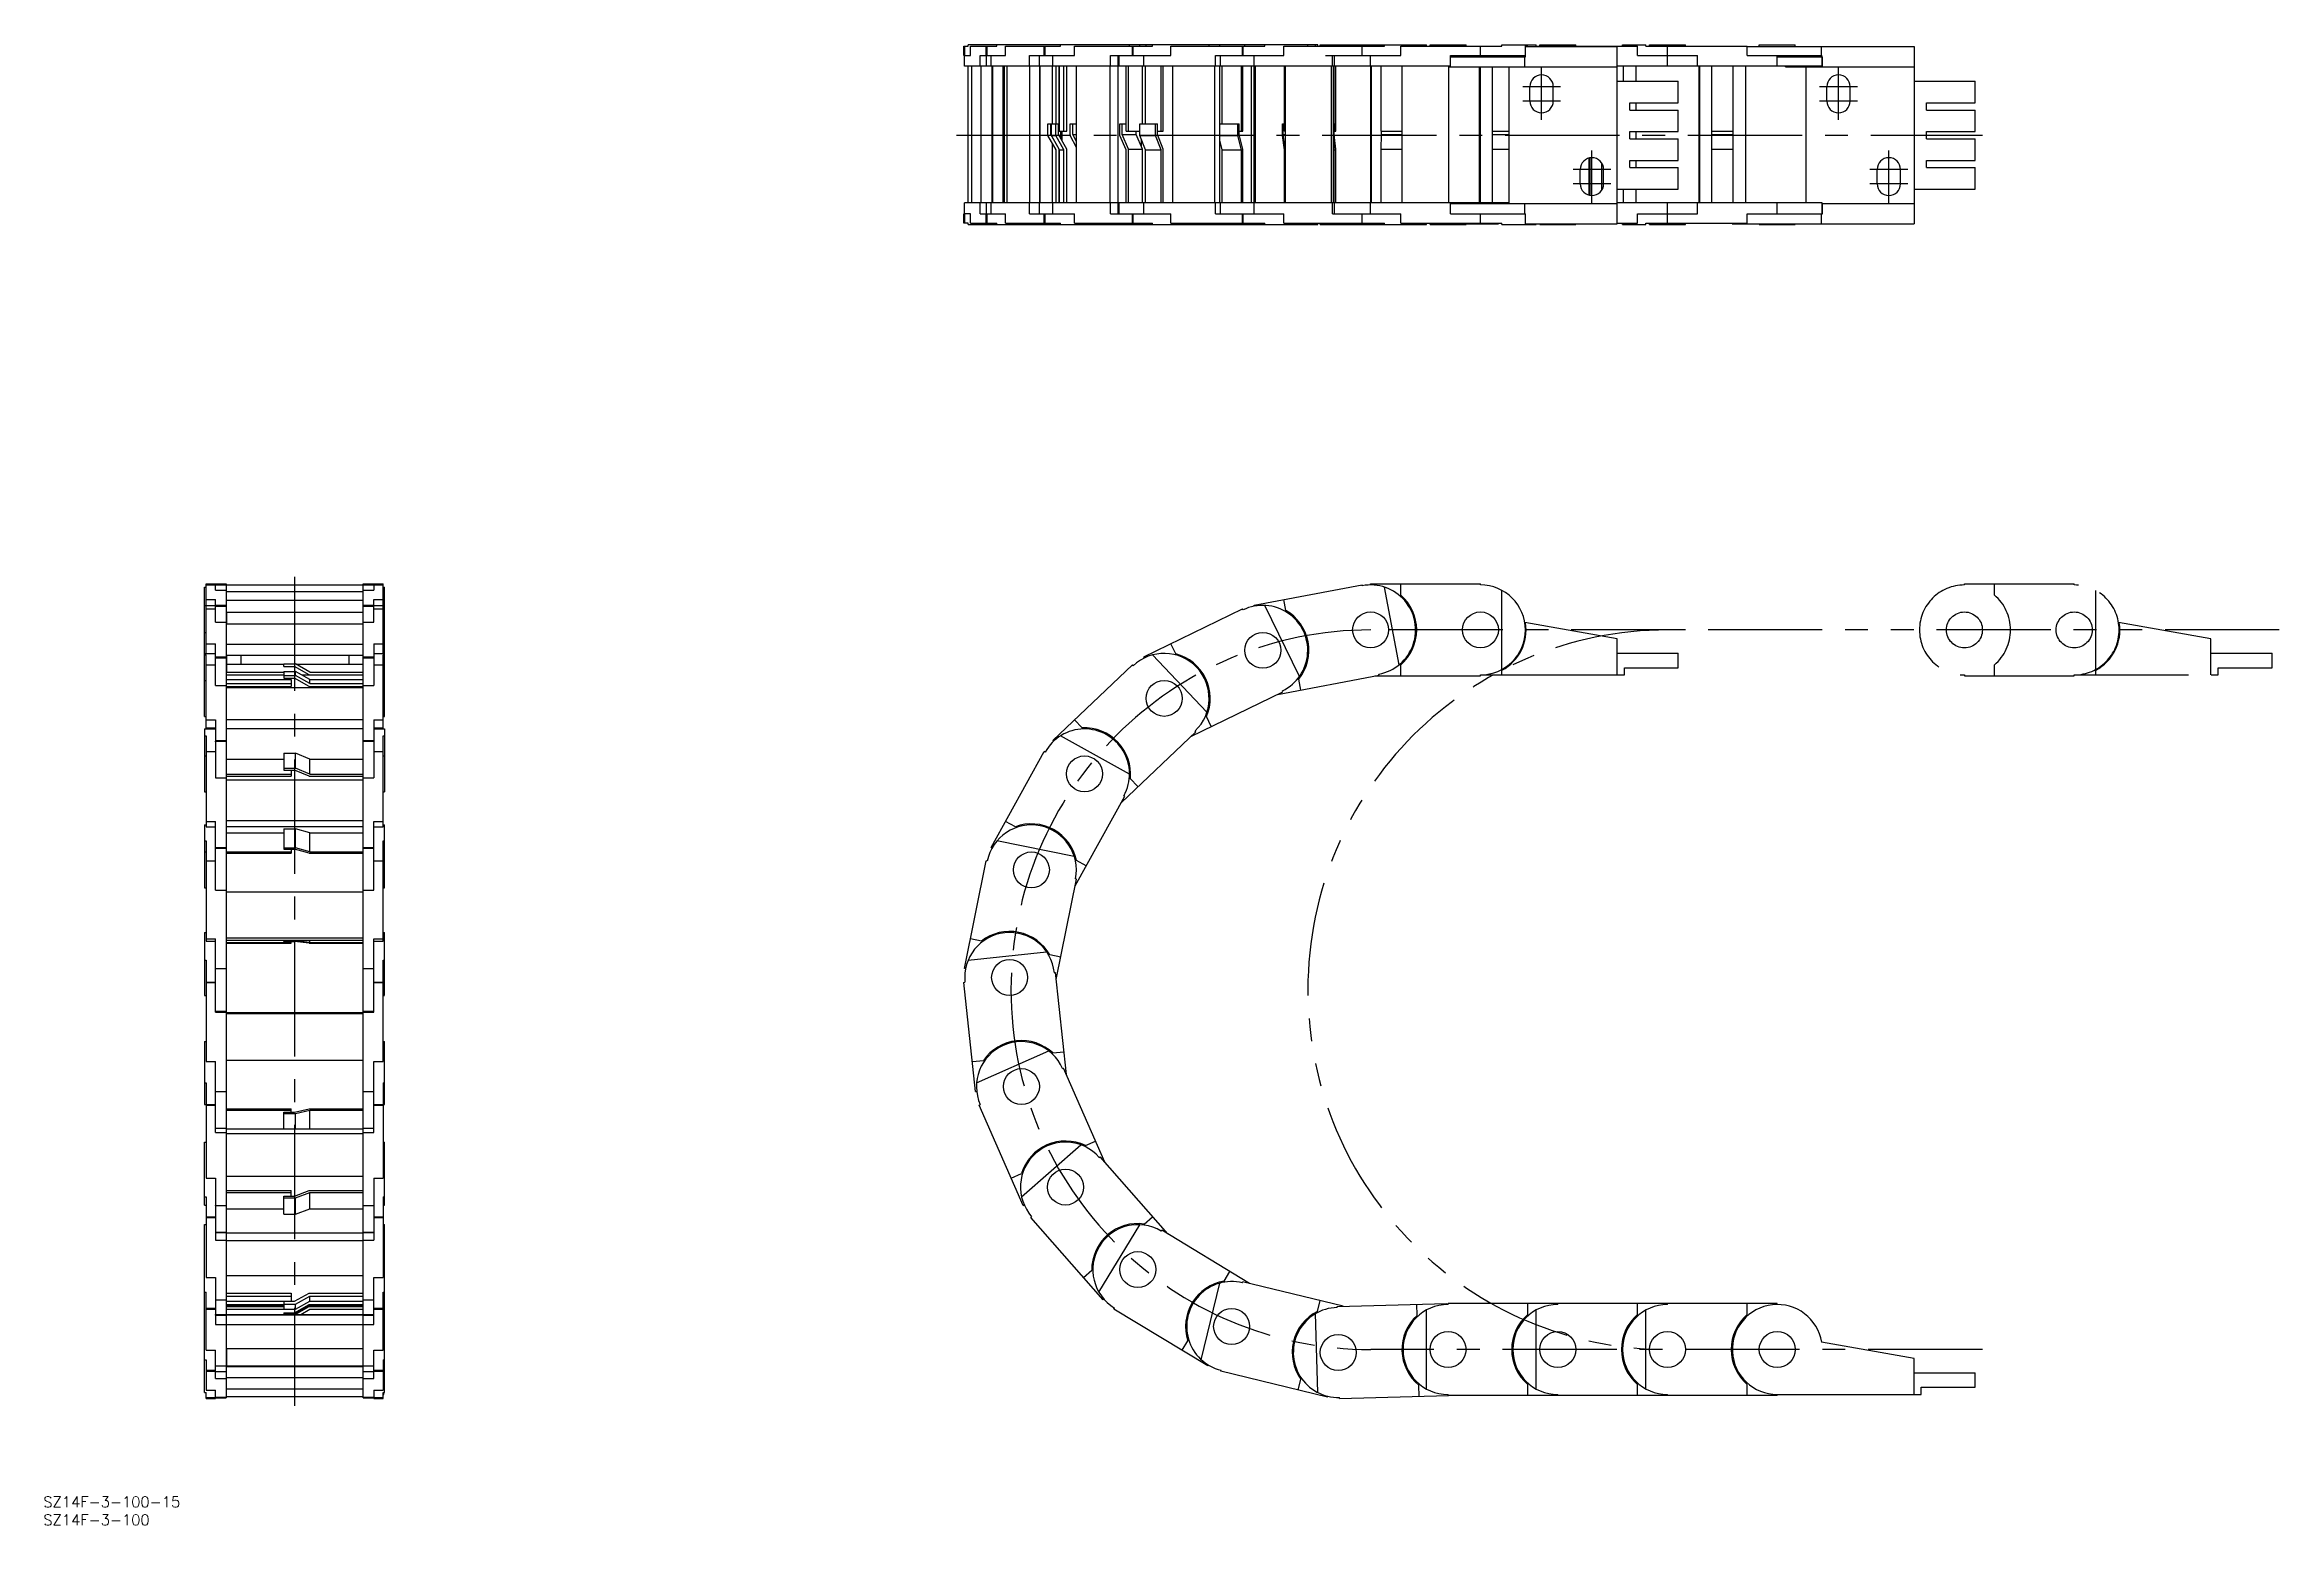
# Model space of a CAD drawing. Extents: x -69 to 551, y -35 to 376.
import ezdxf

# ---------------------------------------------------------------- set-up
doc = ezdxf.new("R2010")
doc.units = 0
doc.linetypes.add('CENTER', pattern=[50.8, 31.75, -6.35, 6.35, -6.35])
doc.linetypes.add('PHANTOM', pattern=[63.5, 31.75, -6.35, 6.35, -6.35, 6.35, -6.35])
doc.layers.get('0').update_dxf_attribs({"linetype": 'CONTINUOUS'})
doc.layers.add('CENTER', color=1, linetype='CENTER')
doc.styles.get("Standard").update_dxf_attribs({"font": 'txt.shx', "height": 3, "bigfont": 'bigfont.shx'})

msp = doc.modelspace()

# ---------------------------------------------------------------- linework, layer by layer
at = {"color": 7, "linetype": 'CONTINUOUS'}
for p, q in [((185.96, 375.9), (187.15, 375.9)), ((185.96, 373.3), (185.96, 375.9)), ((185.96, 373.3), (187.79, 373.3)), ((186.14, 370.3), (186.14, 373.3)), ((186.19, 373.3), (186.19, 375.9)), ((284.31, 376.3), (187.15, 376.3)), ((187.15, 375.9), (187.15, 376.3)), ((187.79, 375.9), (195.16, 375.9)), ((187.79, 373.3), (187.79, 375.9)), ((190.52, 370.3), (190.52, 373.3)), ((190.52, 373.3), (197.56, 373.3)), ((192.18, 373.3), (192.18, 375.9)), ((192.22, 370.3), (192.22, 373.3)), ((192.47, 373.3), (192.47, 375.9)), ((193.52, 370.3), (193.52, 373.3)), ((195.16, 375.9), (195.16, 376.3)), ((197.56, 375.9), (212.8, 375.9)), ((197.56, 373.3), (197.56, 375.9)), ((204.24, 373.3), (216.73, 373.3)), ((204.24, 370.3), (204.24, 373.3)), ((206.96, 370.3), (206.96, 373.3)), ((206.96, 373.3), (206.99, 373.3)), ((206.99, 370.3), (206.99, 373.3)), ((208.29, 373.3), (208.29, 375.9)), ((208.55, 373.3), (208.55, 375.9)), ((210.67, 370.3), (210.67, 373.3)), ((212.8, 375.9), (212.8, 376.3)), ((216.73, 375.9), (238.41, 375.9)), ((216.73, 373.3), (216.73, 375.9)), ((226.74, 373.3), (243.51, 373.3)), ((226.74, 370.3), (226.74, 373.3)), ((228.87, 370.3), (228.87, 373.3)), ((229.11, 370.3), (229.11, 373.3)), ((231.99, 375.9), (231.99, 376.3)), ((232.8, 373.3), (232.8, 375.9)), ((233, 373.3), (233, 375.9)), ((234.85, 375.9), (234.85, 376.3)), ((235.93, 373.3), (236.01, 373.3)), ((235.93, 373.3), (235.93, 373.3)), ((236.01, 370.3), (236.01, 373.3)), ((236.61, 375.9), (236.61, 376.3)), ((238.41, 375.9), (238.41, 376.3)), ((243.51, 375.9), (269.63, 375.9)), ((243.51, 373.3), (243.51, 375.9)), ((254.11, 375.9), (254.11, 376.3)), ((255.92, 373.3), (274.86, 373.3)), ((255.92, 370.3), (255.92, 373.3)), ((257.14, 375.9), (257.14, 376.3)), ((257.28, 370.3), (257.28, 373.3)), ((263.43, 373.3), (263.43, 375.9)), ((263.56, 373.3), (263.56, 375.9)), ((264.03, 375.9), (264.03, 376.3)), ((266.65, 370.3), (266.65, 373.3)), ((269.63, 375.9), (269.63, 376.3)), ((274.86, 375.9), (302.86, 375.9)), ((274.86, 373.3), (274.86, 375.9)), ((281.53, 375.9), (281.53, 376.3)), ((283.71, 375.9), (283.71, 376.3)), ((284.31, 375.9), (284.31, 376.3)), ((285.01, 376.3), (314.5, 376.3)), ((285.01, 375.9), (285.01, 376.3)), ((286.5, 373.3), (307.35, 373.3)), ((288.42, 370.3), (288.42, 373.3)), ((288.99, 370.3), (288.99, 373.3)), ((294, 375.9), (294, 376.3)), ((296.62, 373.3), (296.62, 375.9)), ((296.68, 373.3), (296.68, 375.9)), ((299, 370.3), (299, 373.3)), ((302.86, 375.9), (302.86, 376.3)), ((307.35, 375.9), (335.5, 375.9)), ((307.35, 373.3), (307.35, 375.9)), ((311.5, 375.9), (311.5, 376.3)), ((314.5, 375.9), (314.5, 376.3)), ((315.5, 376.3), (325.5, 376.3)), ((315.5, 375.9), (315.5, 376.3)), ((321.15, 373.3), (333.05, 373.3)), ((321.15, 370.3), (321.15, 373.3)), ((321.15, 372.95), (342.04, 372.95)), ((324.5, 372.95), (324.5, 373.3)), ((325.5, 375.9), (325.5, 376.3)), ((329.5, 373.3), (329.5, 375.9)), ((333.05, 373.3), (342, 373.3)), ((333.05, 373.3), (333.05, 373.3)), ((334.5, 372.95), (334.5, 373.3)), ((335.5, 376.3), (345, 376.3)), ((335.5, 375.9), (335.5, 376.3)), ((335.5, 372.95), (335.5, 373.3)), ((341.83, 370.13), (341.83, 372.95)), ((342, 373.3), (342, 376.3)), ((342, 375.9), (342.65, 375.9)), ((342, 375.78), (367.5, 375.78)), ((342.04, 372.95), (342.04, 375.78)), ((342.65, 375.78), (342.65, 375.9)), ((345, 375.9), (345, 376.3)), ((345, 375.9), (373.15, 375.9)), ((346, 376.3), (356, 376.3)), ((346, 375.9), (346, 376.3)), ((351, 375.78), (351, 375.9)), ((356, 375.9), (356, 376.3)), ((367.5, 326.48), (367.5, 375.78)), ((369, 376.3), (375.5, 376.3)), ((369, 375.9), (369, 376.3)), ((373.15, 373.3), (373.15, 375.9)), ((373.15, 373.3), (389.85, 373.3)), ((375.5, 375.9), (375.5, 376.3)), ((375.5, 375.9), (403.65, 375.9)), ((376.5, 376.3), (386.5, 376.3)), ((376.5, 375.9), (376.5, 376.3)), ((381.5, 370.3), (381.5, 375.9)), ((386.5, 375.9), (386.5, 376.3)), ((389.85, 370.3), (389.85, 373.3)), ((403.65, 373.3), (403.65, 375.9)), ((403.65, 375.78), (450, 375.78)), ((403.65, 373.3), (424.5, 373.3)), ((407, 376.3), (417, 376.3)), ((407, 375.78), (407, 376.3)), ((412, 370.3), (412, 373.3)), ((412, 372.95), (424.54, 372.95)), ((417, 375.78), (417, 376.3)), ((424.33, 372.95), (424.33, 375.78)), ((424.5, 370.3), (424.5, 372.95)), ((424.54, 370.13), (424.54, 372.95)), ((450, 375.78), (450, 326.48)), ((321.15, 370.3), (186.14, 370.3)), ((187.2, 332.3), (187.2, 370.3)), ((188.17, 332.3), (188.17, 370.3)), ((190.74, 332.3), (190.74, 370.3)), ((193.83, 332.3), (193.83, 370.3)), ((194.02, 332.3), (194.02, 370.3)), ((196.91, 332.3), (196.91, 370.3)), ((197.23, 332.3), (197.23, 370.3)), ((198.02, 332.3), (198.02, 370.3)), ((204.31, 332.3), (204.31, 370.3)), ((207.08, 332.3), (207.08, 370.3)), ((207.17, 332.3), (207.17, 370.3)), ((210.56, 354.3), (210.56, 370.3)), ((211.63, 354.3), (211.63, 370.3)), ((212.43, 352.3), (212.43, 370.3)), ((212.58, 352.3), (212.58, 370.3)), ((213.77, 352.3), (213.77, 370.3)), ((214.55, 352.3), (214.55, 370.3)), ((217.23, 332.3), (217.23, 370.3)), ((226.66, 332.3), (226.66, 370.3)), ((228.83, 332.3), (228.83, 370.3)), ((231.07, 352.3), (231.07, 370.3)), ((231.67, 352.3), (231.67, 370.3)), ((235.63, 354.3), (235.63, 370.3)), ((236.43, 354.3), (236.43, 370.3)), ((240.78, 352.3), (240.78, 370.3)), ((241.33, 352.3), (241.33, 370.3)), ((244, 332.3), (244, 370.3)), ((255.69, 332.3), (255.69, 370.3)), ((257.07, 332.3), (257.07, 370.3)), ((257.74, 354.3), (257.74, 370.3)), ((263.14, 352.3), (263.14, 370.3)), ((263.49, 352.3), (263.49, 370.3)), ((265.92, 332.3), (265.92, 370.3)), ((266.67, 332.3), (266.67, 370.3)), ((266.97, 332.3), (266.97, 370.3)), ((275.05, 352.3), (275.05, 370.3)), ((275.24, 352.3), (275.24, 370.3)), ((275.31, 332.3), (275.31, 370.3)), ((288.08, 332.3), (288.08, 370.3)), ((288.67, 332.3), (288.67, 370.3)), ((289.14, 352.3), (289.14, 370.3)), ((289.29, 352.3), (289.29, 370.3)), ((299.01, 332.3), (299.01, 370.3)), ((299.26, 332.3), (299.26, 370.3)), ((301.92, 352.3), (301.92, 370.3)), ((307.75, 332.3), (307.75, 370.3)), ((320.75, 332.3), (320.75, 370.3)), ((320.75, 370.13), (367.5, 370.13)), ((329.25, 332.3), (329.25, 370.13)), ((329.5, 332.3), (329.5, 370.13)), ((332.75, 370.13), (332.75, 332.3)), ((337.5, 332.13), (337.5, 370.13)), ((424.5, 370.3), (367.5, 370.3)), ((369.25, 366.13), (369.25, 370.3)), ((372.75, 366.13), (372.75, 370.3)), ((390.25, 332.3), (390.25, 370.3)), ((390.5, 332.3), (390.5, 370.3)), ((393.75, 370.3), (393.75, 332.3)), ((399.75, 332.3), (399.75, 370.3)), ((403.25, 332.3), (403.25, 370.3)), ((414.24, 370.13), (414.24, 370.3)), ((414.24, 370.13), (450, 370.13)), ((420, 332.3), (420, 370.13)), ((343.25, 360.63), (343.25, 364.63)), ((349.75, 360.63), (349.75, 364.63)), ((367.5, 366.13), (384.5, 366.13)), ((384.5, 360.13), (384.5, 366.13)), ((425.75, 360.63), (425.75, 364.63)), ((432.25, 360.63), (432.25, 364.63)), ((450, 366.13), (467, 366.13)), ((467, 360.13), (467, 366.13)), ((209.34, 351.09), (209.34, 354.3)), ((209.34, 354.3), (212.29, 354.3)), ((210.13, 351.3), (210.13, 354.3)), ((210.32, 351.09), (210.32, 354.3)), ((211.5, 351.09), (211.5, 354.3)), ((212.29, 351.3), (212.29, 354.3)), ((215.47, 351.09), (215.47, 354.3)), ((215.47, 354.3), (217.23, 354.3)), ((216.2, 351.3), (216.2, 354.3)), ((229.33, 351.09), (229.33, 354.3)), ((229.33, 354.3), (231.07, 354.3)), ((229.94, 351.3), (229.94, 354.3)), ((234.84, 351.09), (234.84, 354.3)), ((234.84, 354.3), (239.74, 354.3)), ((239.19, 351.09), (239.19, 354.3)), ((239.74, 351.3), (239.74, 354.3)), ((257.07, 354.3), (262.48, 354.3)), ((262.13, 351.09), (262.13, 354.3)), ((262.48, 351.3), (262.48, 354.3)), ((274.5, 351.09), (274.5, 354.3)), ((274.5, 354.3), (275.05, 354.3)), ((274.69, 351.3), (274.69, 354.3)), ((288.67, 354.3), (288.86, 354.3)), ((288.71, 351.09), (288.71, 354.3)), ((288.86, 351.3), (288.86, 354.3)), ((371, 358.13), (371, 360.13)), ((371, 360.13), (384.5, 360.13)), ((371, 358.13), (384.5, 358.13)), ((372.75, 358.13), (372.75, 360.13)), ((384.5, 352.13), (384.5, 358.13)), ((453.5, 360.13), (467, 360.13)), ((453.5, 358.13), (453.5, 360.13)), ((453.5, 358.13), (467, 358.13)), ((467, 352.13), (467, 358.13)), ((211.63, 347.09), (209.34, 351.09)), ((212.43, 347.3), (210.13, 351.3)), ((210.13, 351.3), (210.32, 351.3)), ((212.58, 347.09), (210.32, 351.09)), ((210.32, 351.09), (211.5, 351.09)), ((210.56, 332.3), (210.56, 348.95)), ((213.77, 347.09), (211.5, 351.09)), ((212.29, 352.3), (214.55, 352.3)), ((214.55, 347.3), (212.29, 351.3)), ((212.94, 350.15), (212.94, 352.3)), ((213.29, 349.54), (213.29, 352.3)), ((217.23, 347.76), (215.47, 351.09)), ((217.23, 349.36), (216.2, 351.3)), ((216.2, 351.3), (217.23, 351.3)), ((231.07, 347.09), (229.33, 351.09)), ((231.67, 347.3), (229.94, 351.3)), ((229.94, 351.3), (233.89, 351.3)), ((231.07, 352.3), (234.84, 352.3)), ((233.89, 351.3), (233.89, 352.3)), ((235.63, 347.3), (233.89, 351.3)), ((236.43, 347.09), (234.84, 351.09)), ((234.84, 351.09), (239.19, 351.09)), ((235.3, 348.06), (235.3, 349.93)), ((240.78, 347.09), (239.19, 351.09)), ((239.74, 352.3), (241.33, 352.3)), ((241.33, 347.3), (239.74, 351.3)), ((257.07, 351.09), (262.13, 351.09)), ((257.74, 347.09), (257.07, 349.74)), ((263.14, 347.09), (262.13, 351.09)), ((262.48, 352.3), (263.49, 352.3)), ((263.49, 347.3), (262.48, 351.3)), ((275.05, 347.09), (274.5, 351.09)), ((275.24, 347.3), (274.69, 351.3)), ((274.69, 351.3), (275.31, 351.3)), ((275.05, 352.3), (275.31, 352.3)), ((288.67, 351.09), (288.71, 351.09)), ((289.14, 347.09), (288.71, 351.09)), ((288.86, 352.3), (289.29, 352.3)), ((289.29, 347.3), (288.86, 351.3)), ((301.92, 352.3), (307.75, 352.3)), ((301.92, 347.3), (301.98, 351.3)), ((301.98, 351.3), (301.98, 352.3)), ((301.98, 351.3), (307.75, 351.3)), ((332.75, 352.3), (337.5, 352.3)), ((332.75, 351.3), (337.5, 351.3)), ((371, 352.13), (384.5, 352.13)), ((371, 350.13), (371, 352.13)), ((371, 350.13), (384.5, 350.13)), ((372.75, 350.13), (372.75, 352.13)), ((384.5, 344.13), (384.5, 350.13)), ((393.75, 352.3), (399.75, 352.3)), ((393.75, 351.3), (399.75, 351.3)), ((453.5, 352.13), (467, 352.13)), ((453.5, 350.13), (453.5, 352.13)), ((453.5, 350.13), (467, 350.13)), ((467, 344.13), (467, 350.13)), ((211.63, 332.3), (211.63, 347.09)), ((212.43, 332.3), (212.43, 347.3)), ((212.43, 347.3), (212.46, 347.3)), ((212.58, 332.3), (212.58, 347.09)), ((212.58, 347.09), (213.77, 347.09)), ((213.77, 332.3), (213.77, 347.09)), ((214.55, 332.3), (214.55, 347.3)), ((231.07, 332.3), (231.07, 347.09)), ((231.67, 332.3), (231.67, 347.3)), ((231.67, 347.3), (235.63, 347.3)), ((235.63, 332.3), (235.63, 347.3)), ((236.43, 332.3), (236.43, 347.09)), ((236.43, 347.09), (240.78, 347.09)), ((240.78, 332.3), (240.78, 347.09)), ((241.33, 332.3), (241.33, 347.3)), ((257.74, 332.3), (257.74, 347.09)), ((257.74, 347.09), (263.14, 347.09)), ((263.14, 332.3), (263.14, 347.09)), ((263.49, 332.3), (263.49, 347.3)), ((275.05, 332.3), (275.05, 347.09)), ((275.24, 332.3), (275.24, 347.3)), ((275.24, 347.3), (275.31, 347.3)), ((288.67, 347.09), (289.14, 347.09)), ((289.14, 332.3), (289.14, 347.09)), ((289.29, 332.3), (289.29, 347.3)), ((301.92, 347.3), (307.75, 347.3)), ((301.92, 332.3), (301.92, 347.3)), ((332.75, 347.3), (337.5, 347.3)), ((357.25, 337.63), (357.25, 341.63)), ((359.75, 334.47), (359.75, 344.79)), ((360, 334.42), (360, 344.84)), ((363.25, 335.9), (363.25, 343.36)), ((363.75, 337.63), (363.75, 341.63)), ((371, 344.13), (384.5, 344.13)), ((371, 342.13), (371, 344.13)), ((371, 342.13), (384.5, 342.13)), ((372.75, 342.13), (372.75, 344.13)), ((384.5, 336.13), (384.5, 342.13)), ((393.75, 347.3), (399.75, 347.3)), ((439.75, 337.63), (439.75, 341.63)), ((446.25, 337.63), (446.25, 341.63)), ((453.5, 344.13), (467, 344.13)), ((453.5, 342.13), (453.5, 344.13)), ((453.5, 342.13), (467, 342.13)), ((467, 336.13), (467, 342.13)), ((367.5, 336.13), (384.5, 336.13)), ((369.25, 332.3), (369.25, 336.13)), ((372.75, 332.3), (372.75, 336.13)), ((450, 336.13), (467, 336.13)), ((187.79, 329.3), (185.96, 329.3)), ((185.96, 326.7), (185.96, 329.3)), ((337.5, 332.3), (186.14, 332.3)), ((186.14, 329.3), (186.14, 332.3)), ((186.19, 326.7), (186.19, 329.3)), ((187.79, 326.7), (187.79, 329.3)), ((190.52, 329.3), (190.52, 332.3)), ((190.52, 329.3), (197.56, 329.3)), ((192.18, 326.7), (192.18, 329.3)), ((192.22, 329.3), (192.22, 332.3)), ((192.47, 326.7), (192.47, 329.3)), ((193.52, 329.3), (193.52, 332.3)), ((197.56, 326.7), (197.56, 329.3)), ((204.24, 329.3), (204.24, 332.3)), ((204.24, 329.3), (216.73, 329.3)), ((206.96, 329.31), (206.96, 332.3)), ((206.96, 329.31), (206.99, 329.31)), ((206.99, 329.3), (206.99, 332.3)), ((208.29, 326.7), (208.29, 329.3)), ((208.55, 326.7), (208.55, 329.3)), ((210.67, 329.3), (210.67, 332.3)), ((216.73, 326.7), (216.73, 329.3)), ((226.74, 329.3), (226.74, 332.3)), ((226.74, 329.3), (243.51, 329.3)), ((228.87, 329.31), (228.87, 332.3)), ((229.11, 329.31), (229.11, 332.3)), ((232.8, 326.7), (232.8, 329.3)), ((233, 326.7), (233, 329.3)), ((235.93, 329.31), (236.01, 329.31)), ((235.93, 329.3), (235.93, 329.31)), ((236.01, 329.3), (236.01, 332.3)), ((243.51, 326.7), (243.51, 329.3)), ((255.92, 329.3), (255.92, 332.3)), ((255.92, 329.3), (274.86, 329.3)), ((257.28, 329.31), (257.28, 332.3)), ((263.43, 326.7), (263.43, 329.3)), ((263.56, 326.7), (263.56, 329.3)), ((266.65, 329.3), (266.65, 332.3)), ((274.86, 326.7), (274.86, 329.3)), ((288.42, 329.3), (288.42, 332.3)), ((288.42, 329.3), (307.35, 329.3)), ((288.99, 329.31), (288.99, 332.3)), ((296.62, 326.7), (296.62, 329.3)), ((296.68, 326.7), (296.68, 329.3)), ((299, 329.3), (299, 332.3)), ((307.35, 326.7), (307.35, 329.3)), ((321.15, 329.3), (321.15, 332.3)), ((321.15, 332.13), (367.5, 332.13)), ((321.15, 329.3), (342.04, 329.3)), ((328.85, 332.13), (328.85, 332.3)), ((329.5, 326.7), (329.5, 329.3)), ((333.05, 329.31), (341.83, 329.31)), ((333.05, 329.3), (333.05, 329.31)), ((341.83, 329.3), (341.83, 332.13)), ((342, 326.3), (342, 329.3)), ((342.04, 326.48), (342.04, 329.3)), ((424.5, 332.3), (367.5, 332.3)), ((373.15, 329.3), (389.85, 329.3)), ((373.15, 326.7), (373.15, 329.3)), ((381.5, 326.7), (381.5, 332.3)), ((389.85, 329.3), (389.85, 332.3)), ((403.65, 329.3), (424.54, 329.3)), ((403.65, 326.7), (403.65, 329.3)), ((412, 329.3), (412, 332.3)), ((424.33, 326.48), (424.33, 329.3)), ((424.5, 329.3), (424.5, 332.3)), ((424.5, 332.13), (450, 332.13)), ((424.54, 329.3), (424.54, 332.13)), ((187.15, 326.7), (185.96, 326.7)), ((187.15, 326.3), (187.15, 326.7)), ((187.15, 326.3), (284.31, 326.3)), ((187.79, 326.7), (195.16, 326.7)), ((195.16, 326.3), (195.16, 326.7)), ((197.56, 326.7), (212.8, 326.7)), ((212.8, 326.3), (212.8, 326.7)), ((216.73, 326.7), (238.41, 326.7)), ((231.99, 326.3), (231.99, 326.7)), ((234.85, 326.3), (234.85, 326.7)), ((236.61, 326.3), (236.61, 326.7)), ((238.41, 326.3), (238.41, 326.7)), ((243.51, 326.7), (269.63, 326.7)), ((254.11, 326.3), (254.11, 326.7)), ((257.14, 326.3), (257.14, 326.7)), ((264.03, 326.3), (264.03, 326.7)), ((269.63, 326.3), (269.63, 326.7)), ((274.86, 326.7), (302.86, 326.7)), ((281.53, 326.3), (281.53, 326.7)), ((283.71, 326.3), (283.71, 326.7)), ((284.31, 326.3), (284.31, 326.7)), ((285.01, 326.3), (285.01, 326.7)), ((285.01, 326.3), (314.5, 326.3)), ((294, 326.3), (294, 326.7)), ((302.86, 326.3), (302.86, 326.7)), ((307.35, 326.7), (335.5, 326.7)), ((311.5, 326.3), (311.5, 326.7)), ((314.5, 326.3), (314.5, 326.7)), ((315.5, 326.3), (315.5, 326.7)), ((315.5, 326.3), (325.5, 326.3)), ((324.5, 326.48), (324.5, 326.7)), ((324.5, 326.48), (334.5, 326.48)), ((325.5, 326.3), (325.5, 326.48)), ((334.5, 326.48), (334.5, 326.7)), ((335.5, 326.3), (335.5, 326.7)), ((335.5, 326.3), (345, 326.3)), ((342, 326.48), (367.5, 326.48)), ((345, 326.3), (345, 326.48)), ((346, 326.3), (346, 326.48)), ((346, 326.3), (356, 326.3)), ((356, 326.3), (356, 326.48)), ((367.5, 326.7), (373.15, 326.7)), ((369, 326.3), (369, 326.7)), ((369, 326.3), (375.5, 326.3)), ((375.5, 326.7), (403.65, 326.7)), ((375.5, 326.3), (375.5, 326.7)), ((376.5, 326.3), (376.5, 326.7)), ((376.5, 326.3), (386.5, 326.3)), ((386.5, 326.3), (386.5, 326.7)), ((399.5, 326.48), (399.5, 326.7)), ((399.5, 326.48), (450, 326.48)), ((407, 326.3), (407, 326.48)), ((407, 326.3), (417, 326.3)), ((417, 326.3), (417, 326.48)), ((-25, 189.61), (-25, 225.52)), ((-25, 225.52), (-24.6, 225.52)), ((-24.6, 207.11), (-24.6, 226.43)), ((-24.6, 226.43), (-19, 226.43)), ((-24.6, 226.2), (-22, 226.2)), ((-22, 224.65), (-22, 226.43)), ((-22, 226.13), (22, 226.13)), ((-22, 224.65), (-19, 224.65)), ((-19, 226.43), (-19, 23.33)), ((-19, 224.28), (19, 224.28)), ((19, 23.33), (19, 226.43)), ((19, 226.43), (24.6, 226.43)), ((19, 224.65), (22, 224.65)), ((22, 226.43), (22, 224.65)), ((22, 226.2), (24.6, 226.2)), ((24.6, 207.11), (24.6, 226.43)), ((24.6, 225.52), (25, 225.52)), ((25, 189.61), (25, 225.52)), ((266.65, 220.54), (296.62, 226.2)), ((296.68, 225.91), (296.62, 226.2)), ((299, 226.43), (329.5, 226.43)), ((299, 226.13), (299, 226.43)), ((306.93, 203.97), (302.86, 225.52)), ((307.35, 223.33), (307.35, 226.43)), ((329.5, 226.13), (329.5, 226.43)), ((335.5, 202.66), (335.5, 224.59)), ((-25, 220.45), (-24.6, 220.45)), ((-24.6, 222.09), (-22, 222.09)), ((-24.6, 220.46), (-22, 220.46)), ((-24.6, 219.47), (-22, 219.47)), ((-22, 215.81), (-22, 222.09)), ((-22, 220.54), (-19, 220.54)), ((-22, 220.24), (-19, 220.24)), ((-19, 221.87), (19, 221.87)), ((-19, 218.53), (19, 218.53)), ((-18.83, 215.37), (-18.83, 218.53)), ((19, 220.54), (22, 220.54)), ((19, 220.24), (22, 220.24)), ((22, 215.81), (22, 222.09)), ((22, 222.09), (24.6, 222.09)), ((22, 220.46), (24.6, 220.46)), ((22, 219.47), (24.6, 219.47)), ((24.6, 220.45), (25, 220.45)), ((236.01, 206.12), (263.43, 219.47)), ((263.56, 219.2), (263.43, 219.47)), ((266.71, 220.24), (266.65, 220.54)), ((279.23, 200.73), (269.63, 220.45)), ((275.43, 219.04), (274.86, 222.09)), ((-25, 212.96), (-24.6, 212.96)), ((-22, 215.81), (-19, 215.81)), ((-19, 215.37), (19, 215.37)), ((19, 215.81), (22, 215.81)), ((24.6, 212.96), (25, 212.96)), ((367.5, 211.13), (341.83, 215.65)), ((367.5, 201.13), (367.5, 211.13)), ((-25, 207.11), (-22, 207.11)), ((-25, 206.69), (-24.6, 206.69)), ((-24.6, 209.77), (-22, 209.77)), ((-24.6, 186.11), (-24.6, 206.69)), ((-22, 198.14), (-22, 209.77)), ((-22, 206.12), (-19, 206.12)), ((-22, 205.85), (-19, 205.85)), ((-22, 205.75), (-21.99, 205.75)), ((-21.99, 205.75), (-21.99, 205.85)), ((-19, 209.68), (19, 209.68)), ((-19, 206.62), (19, 206.62)), ((-18.83, 201.93), (-18.83, 206.62)), ((-14.83, 204.13), (-14.83, 206.62)), ((15.17, 204.13), (15.17, 206.62)), ((19, 206.12), (22, 206.12)), ((19, 205.85), (22, 205.85)), ((21.99, 205.75), (21.99, 205.85)), ((21.99, 205.75), (22, 205.75)), ((22, 209.77), (22, 198.14)), ((22, 209.77), (24.6, 209.77)), ((22, 207.11), (25, 207.11)), ((24.6, 186.11), (24.6, 206.69)), ((24.6, 206.69), (25, 206.69)), ((236.14, 205.85), (236.01, 206.12)), ((253.51, 190.79), (238.41, 206.69)), ((244.87, 206.99), (243.51, 209.77)), ((367.5, 207.13), (384.5, 207.13)), ((384.5, 203.13), (384.5, 207.13)), ((-25, 199.61), (-24.6, 199.61)), ((-24.6, 203.89), (-22, 203.89)), ((-19, 201.93), (-3, 201.93)), ((-19, 201.13), (-3, 201.13)), ((-19, 199.86), (-1, 199.86)), ((-19, 198.74), (-1, 198.74)), ((-18.83, 204.13), (-3, 204.13)), ((-3, 203.44), (-3, 204.24)), ((-3, 204.24), (0.21, 204.24)), ((-3, 203.44), (0, 203.44)), ((-3, 202.12), (0.21, 202.12)), ((-3, 202.12), (-3, 200.22)), ((-3, 201.01), (0.21, 201.01)), ((-3, 200.22), (0, 200.22)), ((-1, 199.86), (-1, 197.95)), ((4, 201.13), (0, 203.44)), ((4, 197.95), (0, 200.22)), ((4.21, 201.93), (0.21, 204.24)), ((4.21, 199.86), (0.21, 202.12)), ((0.21, 201.01), (0.21, 202.12)), ((4.21, 198.74), (0.21, 201.01)), ((0.4, 204.13), (19, 204.13)), ((1.97, 201.13), (19, 201.13)), ((4.21, 201.93), (19, 201.93)), ((4.21, 199.86), (19, 199.86)), ((4.21, 198.74), (4.21, 199.86)), ((4.21, 198.74), (19, 198.74)), ((22, 203.89), (24.6, 203.89)), ((24.6, 199.61), (25, 199.61)), ((210.67, 182.9), (232.8, 203.89)), ((233, 203.68), (232.8, 203.89)), ((273.09, 195.7), (301.38, 201.05)), ((279.61, 196.93), (279.04, 199.98)), ((300.2, 200.83), (329.5, 200.83)), ((301.38, 201.05), (301.32, 201.35)), ((307.35, 200.83), (307.35, 203.93)), ((329.5, 201.13), (369.5, 201.13)), ((329.5, 200.83), (329.5, 201.13)), ((335.5, 201.13), (335.5, 202.43)), ((369.5, 201.13), (369.5, 203.13)), ((369.5, 203.13), (384.5, 203.13)), ((-22, 198.14), (-19, 198.14)), ((-19, 197.95), (-1, 197.95)), ((-19, 197.65), (19, 197.65)), ((4, 197.95), (19, 197.95)), ((19, 198.14), (22, 198.14)), ((248.99, 183.97), (274.63, 196.45)), ((274.63, 196.45), (274.5, 196.72)), ((-25, 189.61), (-24.6, 189.61)), ((-24.6, 188.64), (-22, 188.64)), ((-24.6, 186.4), (-22, 186.4)), ((-22, 188.64), (-22, 172.5)), ((-19, 188.7), (19, 188.7)), ((22, 188.64), (22, 172.5)), ((22, 188.64), (24.6, 188.64)), ((22, 186.4), (24.6, 186.4)), ((24.6, 189.61), (25, 189.61)), ((218.86, 186.4), (216.73, 188.64)), ((254.72, 186.76), (253.36, 189.54)), ((-25, 186.11), (-25, 168.61)), ((-25, 186.11), (-22, 186.11)), ((-25, 184.17), (-24.6, 184.17)), ((-24.6, 184.17), (-24.6, 158.93)), ((-22, 182.9), (-19, 182.9)), ((-22, 182.68), (-19, 182.68)), ((-22, 182.52), (-21.99, 182.52)), ((-21.99, 182.52), (-21.99, 182.68)), ((-19, 186.24), (19, 186.24)), ((19, 182.9), (22, 182.9)), ((19, 182.68), (22, 182.68)), ((21.99, 182.52), (21.99, 182.68)), ((21.99, 182.52), (22, 182.52)), ((22, 186.11), (25, 186.11)), ((24.6, 158.93), (24.6, 184.17)), ((24.6, 184.17), (25, 184.17)), ((25, 186.11), (25, 168.61)), ((210.88, 182.68), (210.67, 182.9)), ((231.99, 173.55), (212.8, 184.17)), ((229.73, 165.69), (250.42, 185.32)), ((250.42, 185.32), (250.21, 185.54)), ((-25, 178.61), (-24.6, 178.61)), ((-24.6, 179.81), (-22, 179.81)), ((-19, 177.69), (-3, 177.69)), ((-3, 179.36), (0.21, 179.36)), ((-3, 179.36), (-3, 174.65)), ((-3, 175.23), (0.21, 175.23)), ((-3, 174.65), (0, 174.65)), ((-1, 174.65), (-1, 172.98)), ((4, 172.98), (0, 174.65)), ((4.21, 177.69), (0.21, 179.36)), ((0.21, 175.23), (0.21, 179.36)), ((4.21, 173.56), (0.21, 175.23)), ((4.21, 177.69), (19, 177.69)), ((4.21, 173.56), (4.21, 177.69)), ((22, 179.81), (24.6, 179.81)), ((24.6, 178.61), (25, 178.61)), ((193.52, 153.12), (208.29, 179.81)), ((208.55, 179.66), (208.29, 179.81)), ((-25, 168.61), (-24.6, 168.61)), ((-22, 172.5), (-19, 172.5)), ((-19, 173.56), (-1, 173.56)), ((-19, 172.98), (-1, 172.98)), ((-19, 172.01), (19, 172.01)), ((4, 172.98), (19, 172.98)), ((4.21, 173.56), (19, 173.56)), ((19, 172.5), (22, 172.5)), ((24.6, 168.61), (25, 168.61)), ((234.35, 170.08), (232.22, 172.32)), ((216.88, 142.46), (230.69, 167.42)), ((230.69, 167.42), (230.42, 167.56)), ((-25, 159.42), (-25, 141.92)), ((-25, 159.42), (-24.6, 159.42)), ((-24.6, 160.43), (-22, 160.43)), ((-24.6, 158.93), (-22, 158.93)), ((-22, 141.27), (-22, 160.43)), ((-19, 160.63), (19, 160.63)), ((-19, 158.99), (19, 158.99)), ((-19, 157.23), (-3, 157.23)), ((-3, 158.35), (-3, 152.71)), ((-3, 158.35), (0.21, 158.35)), ((0.21, 153.1), (0.21, 158.35)), ((4.21, 157.23), (0.21, 158.35)), ((4.21, 151.98), (4.21, 157.23)), ((4.21, 157.23), (19, 157.23)), ((22, 141.27), (22, 160.43)), ((22, 160.43), (24.6, 160.43)), ((22, 158.93), (24.6, 158.93)), ((24.6, 159.42), (25, 159.42)), ((25, 141.92), (25, 159.42)), ((200.28, 158.93), (197.56, 160.43)), ((-25, 154.97), (-24.6, 154.97)), ((-25, 151.92), (-24.6, 151.92)), ((-24.6, 154.97), (-24.6, 127.13)), ((-24.6, 149.46), (-22, 149.46)), ((-22, 153.12), (-19, 153.12)), ((-22, 152.97), (-19, 152.97)), ((-22, 152.77), (-21.99, 152.77)), ((-21.99, 152.77), (-21.99, 152.97)), ((-19, 151.98), (-1, 151.98)), ((-19, 151.59), (-1, 151.59)), ((-3, 153.1), (0.21, 153.1)), ((-3, 152.71), (0, 152.71)), ((-1, 152.71), (-1, 151.59)), ((4, 151.59), (0, 152.71)), ((4.21, 151.98), (0.21, 153.1)), ((4, 151.59), (19, 151.59)), ((4.21, 151.98), (19, 151.98)), ((19, 153.12), (22, 153.12)), ((19, 152.97), (22, 152.97)), ((21.99, 152.77), (21.99, 152.97)), ((21.99, 152.77), (22, 152.77)), ((22, 149.46), (24.6, 149.46)), ((24.6, 127.13), (24.6, 154.97)), ((24.6, 154.97), (25, 154.97)), ((24.6, 151.92), (25, 151.92)), ((186.14, 119.56), (192.18, 149.46)), ((192.47, 149.4), (192.18, 149.46)), ((193.78, 152.97), (193.52, 153.12)), ((216.66, 150.64), (195.16, 154.97)), ((219.96, 148.03), (217.25, 149.53)), ((211.63, 116.43), (217.27, 144.39)), ((217.27, 144.39), (216.98, 144.45)), ((-25, 141.92), (-24.6, 141.92)), ((-22, 141.27), (-19, 141.27)), ((-19, 140.82), (19, 140.82)), ((19, 141.27), (22, 141.27)), ((24.6, 141.92), (25, 141.92)), ((-25, 129.53), (-25, 112.03)), ((-25, 129.53), (-24.6, 129.53)), ((-24.6, 127.74), (-22, 127.74)), ((-24.6, 127.13), (-22, 127.13)), ((-22, 107.36), (-22, 127.74)), ((-19, 128.08), (19, 128.08)), ((-19, 127.4), (19, 127.4)), ((-19, 126.72), (-1, 126.72)), ((-19, 126.56), (-1, 126.56)), ((-3, 127.02), (-3, 127.4)), ((-3, 127.18), (0.21, 127.18)), ((-3, 127.02), (0, 127.02)), ((-1, 126.56), (-1, 127.02)), ((4, 126.56), (0, 127.02)), ((0.21, 127.18), (0.21, 127.4)), ((4.21, 126.72), (0.21, 127.18)), ((4, 126.56), (19, 126.56)), ((4.21, 126.72), (4.21, 127.4)), ((4.21, 126.72), (19, 126.72)), ((22, 107.36), (22, 127.74)), ((22, 127.74), (24.6, 127.74)), ((22, 127.13), (24.6, 127.13)), ((24.6, 129.53), (25, 129.53)), ((25, 112.08), (25, 129.53)), ((190.83, 127.13), (187.79, 127.74)), ((-25, 121.82), (-24.6, 121.82)), ((-24.6, 121.82), (-24.6, 93.64)), ((-22, 119.56), (-19, 119.56)), ((-22, 119.5), (-19, 119.5)), ((-22, 119.27), (-21.99, 119.27)), ((-21.99, 119.27), (-21.99, 119.5)), ((19, 119.56), (22, 119.56)), ((19, 119.5), (22, 119.5)), ((21.99, 119.27), (21.99, 119.5)), ((21.99, 119.27), (22, 119.27)), ((24.6, 93.64), (24.6, 121.82)), ((24.6, 121.82), (25, 121.82)), ((186.44, 119.5), (186.14, 119.56)), ((187.15, 121.82), (208.95, 124.16)), ((212.89, 122.68), (209.85, 123.29)), ((211.12, 118.36), (211.42, 118.39)), ((214.47, 90.03), (211.42, 118.39)), ((-25, 112.03), (-24.6, 112.03)), ((-24.6, 115.69), (-22, 115.69)), ((-24.6, 115.66), (-22, 115.66)), ((22, 115.69), (24.6, 115.69)), ((22, 115.66), (24.6, 115.66)), ((24.6, 112.03), (25, 112.03)), ((185.96, 115.66), (186.26, 115.69)), ((189.22, 85.33), (185.96, 115.66)), ((-22, 107.36), (-19, 107.36)), ((-21.99, 107.69), (-19, 107.69)), ((-19, 107.33), (19, 107.33)), ((-19, 106.99), (19, 106.99)), ((19, 107.69), (21.99, 107.69)), ((19, 107.36), (22, 107.36)), ((-25, 99.2), (-25, 81.7)), ((-25, 99.2), (-24.6, 99.2)), ((-24.6, 93.64), (-22, 93.64)), ((-22, 73.91), (-22, 93.64)), ((-19, 94.06), (19, 94.06)), ((22, 73.91), (22, 93.64)), ((22, 93.64), (24.6, 93.64)), ((24.6, 99.2), (25, 99.2)), ((25, 81.7), (25, 99.2)), ((188.33, 93.64), (191.41, 93.97)), ((189.5, 87.79), (209.58, 96.6)), ((210.7, 96.04), (213.78, 96.37)), ((-25, 87.79), (-24.6, 87.79)), ((-24.6, 87.79), (-24.6, 61.28)), ((24.6, 87.79), (24.6, 61.28)), ((24.6, 87.79), (25, 87.79)), ((213.4, 91.72), (213.67, 91.84)), ((225.13, 65.72), (213.67, 91.84)), ((-25, 81.7), (-24.6, 81.7)), ((-24.6, 81.68), (-22, 81.68)), ((-24.6, 81.56), (-22, 81.56)), ((-22, 85.33), (-19, 85.33)), ((-22, 85.14), (-21.99, 85.14)), ((-21.99, 85.14), (-21.99, 85.33)), ((19, 85.33), (22, 85.33)), ((21.99, 85.14), (21.99, 85.36)), ((21.99, 85.14), (22, 85.14)), ((22, 81.68), (24.6, 81.68)), ((22, 81.56), (24.6, 81.56)), ((24.6, 81.7), (25, 81.7)), ((189.22, 85.33), (189.52, 85.37)), ((190.23, 81.56), (190.5, 81.68)), ((202.48, 53.63), (190.23, 81.56)), ((-21.99, 75.16), (-19, 75.16)), ((-19, 80.5), (-1, 80.5)), ((-19, 80.18), (-1, 80.18)), ((-19, 74.94), (19, 74.94)), ((-3, 79.58), (0, 79.58)), ((-3, 74.94), (-3, 79.58)), ((-3, 79.25), (0.21, 79.25)), ((-1, 79.58), (-1, 80.5)), ((0, 79.58), (4, 80.5)), ((0.21, 79.25), (4.21, 80.18)), ((0.21, 74.94), (0.21, 79.25)), ((4, 80.5), (19, 80.5)), ((4.21, 80.18), (19, 80.18)), ((4.21, 74.94), (4.21, 80.18)), ((19, 75.16), (21.99, 75.16)), ((-25, 53.77), (-25, 71.27)), ((-25, 71.27), (-24.6, 71.27)), ((-22, 73.91), (-19, 73.91)), ((-19, 73.67), (19, 73.67)), ((19, 73.91), (22, 73.91)), ((24.6, 71.27), (25, 71.27)), ((25, 53.77), (25, 71.27)), ((202, 56.06), (218.49, 70.51)), ((219.73, 70.31), (222.57, 71.56)), ((199.12, 61.28), (201.96, 62.52)), ((223.6, 67.01), (223.83, 67.2)), ((242.62, 45.75), (223.83, 67.2)), ((-25, 56.06), (-24.6, 56.06)), ((-24.6, 61.28), (-22, 61.28)), ((-24.6, 56.06), (-24.6, 33.67)), ((-22, 61.28), (-22, 44.05)), ((-19, 61.76), (19, 61.76)), ((-19, 57.79), (-1, 57.79)), ((-19, 57.27), (-1, 57.27)), ((-3, 56.27), (0, 56.27)), ((-3, 51.23), (-3, 56.27)), ((-1, 56.27), (-1, 57.79)), ((0, 56.27), (4, 57.79)), ((0.21, 55.74), (4.21, 57.27)), ((4, 57.79), (19, 57.79)), ((4.21, 57.27), (19, 57.27)), ((4.21, 52.75), (4.21, 57.27)), ((22, 61.28), (22, 44.05)), ((22, 61.28), (24.6, 61.28)), ((24.6, 56.06), (24.6, 33.67)), ((24.6, 56.06), (25, 56.06)), ((-25, 53.77), (-24.6, 53.77)), ((-24.6, 50.53), (-22, 50.53)), ((-24.6, 50.33), (-22, 50.33)), ((-22, 53.63), (-19, 53.63)), ((-22, 53.54), (-21.99, 53.54)), ((-21.99, 53.54), (-21.99, 53.63)), ((-19, 52.75), (-3, 52.75)), ((-3, 55.74), (0.21, 55.74)), ((-3, 51.23), (0.21, 51.23)), ((0.21, 51.23), (0.21, 55.74)), ((0.21, 51.23), (4.21, 52.75)), ((4.21, 52.75), (19, 52.75)), ((19, 53.63), (22, 53.63)), ((21.99, 53.54), (21.99, 53.63)), ((21.99, 53.54), (22, 53.54)), ((22, 50.53), (24.6, 50.53)), ((22, 50.33), (24.6, 50.33)), ((24.6, 53.77), (25, 53.77)), ((202.48, 53.63), (202.75, 53.75)), ((204.57, 50.33), (204.8, 50.53)), ((224.67, 27.39), (204.57, 50.33)), ((236.09, 48.5), (238.42, 50.54)), ((-25, 1.67), (-25, 48.33)), ((-25, 48.33), (-24.6, 48.33)), ((-22, 44.05), (-19, 44.05)), ((-21.99, 46.27), (-19, 46.27)), ((-21.99, 46.1), (-19, 46.1)), ((-19, 46.03), (19, 46.03)), ((-19, 43.95), (19, 43.95)), ((19, 46.27), (21.99, 46.27)), ((19, 46.1), (21.99, 46.1)), ((19, 44.05), (22, 44.05)), ((24.6, 48.33), (25, 48.33)), ((25, 1.67), (25, 48.33)), ((223.48, 29.56), (234.85, 48.32)), ((240.78, 46.52), (240.94, 46.77)), ((265.33, 31.98), (240.94, 46.77)), ((-24.6, 33.67), (-22, 33.67)), ((-22, 33.67), (-22, 20.55)), ((-19, 34.17), (19, 34.17)), ((22, 20.55), (22, 33.67)), ((22, 33.67), (24.6, 33.67)), ((219.17, 33.67), (221.5, 35.72)), ((251.95, 10.78), (257.14, 32.09)), ((258.27, 32.64), (259.88, 35.29)), ((263.34, 32.16), (263.41, 32.45)), ((291.38, 25.64), (263.41, 32.45)), ((-25, 29.56), (-24.6, 29.56)), ((-24.6, 13.4), (-24.6, 29.56)), ((-24.6, 25.14), (-22, 25.14)), ((-24.6, 24.88), (-22, 24.88)), ((-22, 27.39), (-19, 27.39)), ((-19, 29.26), (-1, 29.26)), ((-19, 28.48), (-1, 28.48)), ((-19, 27.06), (-1, 27.06)), ((-19, 26.13), (-3, 26.13)), ((-19, 25.79), (-3, 25.79)), ((-19, 25.62), (-3, 25.62)), ((-3, 27.02), (0, 27.02)), ((-3, 27.02), (-3, 24.83)), ((-3, 26.24), (0.21, 26.24)), ((-1, 29.26), (-1, 27.06)), ((0, 27.02), (4, 29.26)), ((0, 23.82), (4, 26.13)), ((0, 23.48), (4, 25.79)), ((0.11, 23.38), (4, 25.62)), ((0.21, 26.24), (4.21, 28.48)), ((0.21, 24.82), (4.21, 27.06)), ((0.21, 24.82), (0.21, 26.24)), ((4, 29.26), (19, 29.26)), ((4, 26.13), (19, 26.13)), ((4, 25.79), (19, 25.79)), ((4, 25.62), (4, 25.79)), ((4, 25.62), (19, 25.62)), ((4.21, 28.48), (19, 28.48)), ((4.21, 27.06), (4.21, 28.48)), ((4.21, 27.06), (19, 27.06)), ((19, 27.39), (22, 27.39)), ((22, 25.14), (24.6, 25.14)), ((22, 24.88), (24.6, 24.88)), ((24.6, 13.4), (24.6, 29.56)), ((24.6, 29.56), (25, 29.56)), ((224.67, 27.39), (224.9, 27.59)), ((227.66, 24.88), (227.82, 25.14)), ((253.74, 9.07), (227.66, 24.88)), ((284.19, 24.2), (284.93, 27.21)), ((289.66, 25.59), (320.15, 26.42)), ((289.67, 25.29), (289.66, 25.59)), ((311.89, 23.1), (311.8, 26.19)), ((320.16, 26.12), (320.15, 26.42)), ((412, 26.43), (320.5, 26.43)), ((320.5, 26.13), (320.5, 26.43)), ((342.65, 23.33), (342.65, 26.43)), ((351, 26.13), (351, 26.43)), ((373.15, 23.33), (373.15, 26.43)), ((381.5, 26.13), (381.5, 26.43)), ((403.65, 23.33), (403.65, 26.43)), ((412, 26.13), (412, 26.43)), ((-22, 23.33), (-19, 23.33)), ((-22, 20.55), (-19, 20.55)), ((-21.99, 23.2), (-21.99, 23.33)), ((-21.99, 23.2), (-19, 23.2)), ((-19, 24.83), (-3, 24.83)), ((-19, 23.38), (19, 23.38)), ((-19, 23.3), (19, 23.3)), ((-19, 23.3), (-19, 0.23)), ((-19, 20.6), (19, 20.6)), ((-3, 24.82), (0.21, 24.82)), ((-3, 23.82), (0, 23.82)), ((-3, 23.82), (-3, 23.38)), ((-3, 23.48), (0, 23.48)), ((0, 23.38), (0, 23.48)), ((1.71, 23.38), (4.21, 24.83)), ((4.21, 24.83), (19, 24.83)), ((19, 23.33), (22, 23.33)), ((19, 0.23), (19, 23.3)), ((19, 23.2), (21.99, 23.2)), ((19, 20.55), (22, 20.55)), ((21.99, 23.2), (21.99, 23.33)), ((284.31, 1.67), (283.71, 23.59)), ((314.5, 2.66), (314.5, 24.59)), ((345, 2.66), (345, 24.59)), ((375.5, 2.66), (375.5, 24.59)), ((-24.6, 13.4), (-22, 13.4)), ((-22, 5.6), (-22, 13.4)), ((-19, 13.86), (19, 13.86)), ((-18.83, 9.04), (-18.83, 13.86)), ((22, 5.6), (22, 13.4)), ((22, 13.4), (24.6, 13.4)), ((246.6, 13.4), (248.21, 16.05)), ((450, 11.13), (424.33, 15.65)), ((-25, 10.78), (-24.6, 10.78)), ((-24.6, 10.78), (-24.6, 2.33)), ((-24.6, 7.87), (-22, 7.87)), ((-24.6, 7.58), (-22, 7.58)), ((-22, 9.07), (-19, 9.07)), ((-22, 7.51), (-19, 7.51)), ((-19, 9.04), (19, 9.04)), ((-19, 8.87), (19, 8.87)), ((19, 9.07), (22, 9.07)), ((19, 7.51), (22, 7.51)), ((22, 7.87), (24.6, 7.87)), ((22, 7.58), (24.6, 7.58)), ((24.6, 10.78), (24.6, 2.33)), ((24.6, 10.78), (25, 10.78)), ((253.74, 9.07), (253.9, 9.33)), ((257.35, 7.58), (257.42, 7.87)), ((286.98, 0.36), (257.35, 7.58)), ((450, 1.13), (450, 11.13)), ((450, 7.13), (467, 7.13)), ((467, 3.13), (467, 7.13)), ((-25, 1.67), (-24.6, 1.67)), ((-24.6, 2.33), (-22, 2.33)), ((-24.6, 0), (-24.6, 1.67)), ((-24.6, 0.3), (-19, 0.3)), ((-24.6, 0), (-22, 0)), ((-22, 5.6), (-19, 5.6)), ((-22, 0), (-22, 2.33)), ((-22, 0.36), (-19, 0.36)), ((-22, 0.23), (-19, 0.23)), ((-19, 5.8), (19, 5.8)), ((-19, 2.72), (19, 2.72)), ((-19, 0.54), (19, 0.54)), ((19, 5.6), (22, 5.6)), ((19, 0.36), (22, 0.36)), ((19, 0.3), (24.6, 0.3)), ((19, 0.23), (22, 0.23)), ((22, 2.33), (22, 0)), ((22, 2.33), (24.6, 2.33)), ((22, 0), (24.6, 0)), ((24.6, 0), (24.6, 1.67)), ((24.6, 1.67), (25, 1.67)), ((24.6, 1.13), (24.82, 1.13)), ((24.82, 1.13), (24.82, 1.67)), ((278.87, 2.33), (279.6, 5.35)), ((286.98, 0.36), (287.05, 0.65)), ((290.36, 0), (290.35, 0.3)), ((290.36, 0), (320.67, 0.83)), ((312.5, 0.6), (312.42, 3.7)), ((320.5, 0.83), (320.5, 1.13)), ((412, 0.83), (320.5, 0.83)), ((342.65, 0.83), (342.65, 3.93)), ((351, 0.83), (351, 1.13)), ((373.15, 0.83), (373.15, 3.93)), ((381.5, 0.83), (381.5, 1.13)), ((403.65, 0.83), (403.65, 3.93)), ((412, 1.13), (452, 1.13)), ((412, 0.83), (412, 1.13)), ((452, 3.13), (467, 3.13)), ((452, 1.13), (452, 3.13))]:
    msp.add_line(p, q, dxfattribs=at)
at = {"color": 3, "linetype": 'PHANTOM'}
for p, q in [((464, 226.43), (494.5, 226.43)), ((464, 226.13), (464, 226.43)), ((472.35, 223.33), (472.35, 226.43)), ((494.5, 226.13), (494.5, 226.43)), ((500.5, 202.66), (500.5, 224.59)), ((551.5, 213.63), (381.56, 213.63)), ((532.5, 211.13), (506.83, 215.65)), ((532.5, 201.13), (532.5, 211.13)), ((532.5, 207.13), (549.5, 207.13)), ((549.5, 203.13), (549.5, 207.13)), ((464, 201.13), (464, 200.83)), ((464, 200.83), (494.5, 200.83)), ((472.35, 200.83), (472.35, 203.93)), ((494.5, 201.13), (534.5, 201.13)), ((494.5, 200.83), (494.5, 201.13)), ((500.5, 201.13), (500.5, 202.43)), ((534.5, 203.13), (549.5, 203.13)), ((534.5, 201.13), (534.5, 203.13))]:
    msp.add_line(p, q, dxfattribs=at)
at = {"color": 7, "linetype": 'CONTINUOUS'}
for centre in [(299, 213.63), (329.5, 213.63), (269.03, 207.96), (241.61, 194.61), (219.49, 173.61), (204.72, 146.92), (198.69, 117.03), (201.95, 86.7), (214.2, 58.77), (234.3, 35.83), (260.38, 20.01), (290.01, 12.8), (320.5, 13.63), (351, 13.63), (381.5, 13.63), (412, 13.63)]:
    msp.add_circle(centre, 5, dxfattribs=at)
at = {"color": 3, "linetype": 'PHANTOM'}
for centre in [(464, 213.63), (494.5, 213.63)]:
    msp.add_circle(centre, 5, dxfattribs=at)
at = {"color": 7, "linetype": 'CONTINUOUS'}
for centre, radius, start, end in [((346.5, 364.63), 3.25, 0.00045, 179.99955), ((429, 364.63), 3.25, 0.00045, 179.99955), ((346.5, 360.63), 3.25, 180.00045, 359.99955), ((429, 360.63), 3.25, 180.00045, 359.99955), ((360.5, 341.63), 3.25, 0.00045, 179.99955), ((443, 341.63), 3.25, 0.00045, 179.99955), ((360.5, 337.63), 3.25, 180.00045, 359.99955), ((443, 337.63), 3.25, 180.00045, 359.99955), ((299, 213.63), 12.5, 280.7079, 100.7079), ((329.5, 213.63), 12.5, 270, 90), ((269.03, 207.96), 12.5, 295.96108, 115.96109), ((269.03, 207.96), 12.8, 321.42647, 59.98934), ((299, 213.63), 12.8, 310.71854, 49.28146), ((329.5, 213.63), 12.7, 298.19287, 9.00902), ((241.61, 194.61), 12.5, 313.50475, 133.50471), ((241.61, 194.61), 12.8, 336.6796, 75.24254), ((219.49, 173.61), 12.8, 354.2233, 92.7862), ((219.49, 173.61), 12.5, 331.04839, 151.04842), ((204.72, 146.92), 12.5, 348.59208, 168.59207), ((204.72, 146.92), 12.8, 11.76696, 110.3299), ((198.69, 117.03), 12.5, 6.13573, 186.13573), ((198.69, 117.03), 12.8, 29.31063, 127.8735), ((201.95, 86.7), 12.8, 46.85428, 145.4172), ((201.95, 86.7), 12.5, 23.67941, 203.67941), ((214.2, 58.77), 12.5, 41.22308, 221.22305), ((214.2, 58.77), 12.8, 64.39795, 162.96085), ((234.3, 35.83), 12.8, 81.94162, 180.50449), ((234.3, 35.83), 12.5, 58.76675, 238.76672), ((260.38, 20.01), 12.8, 99.48528, 198.0482), ((260.38, 20.01), 12.5, 76.31038, 256.3104), ((290.01, 12.8), 12.5, 91.56357, 271.56357), ((320.5, 13.63), 12.5, 90, 270), ((351, 13.63), 12.5, 90, 270), ((381.5, 13.63), 12.5, 90, 270), ((412, 13.63), 12.5, 9.32518, 270), ((290.01, 12.8), 12.8, 117.02893, 215.59183), ((320.5, 13.63), 12.8, 132.2821, 230.84503), ((351, 13.63), 12.8, 130.71854, 229.28146), ((381.5, 13.63), 12.8, 130.71854, 229.28146), ((412, 13.63), 12.8, 130.71855, 229.28145)]:
    msp.add_arc(centre, radius, start, end, dxfattribs=at)
at = {"color": 3, "linetype": 'PHANTOM'}
for centre, radius, start, end in [((464, 213.63), 12.5, 90, 270), ((494.5, 213.63), 12.5, 270, 90), ((464, 213.63), 12.8, 310.71854, 49.28146), ((381.56, 113.63), 100, 90, 270), ((494.5, 213.63), 12.7, 298.19287, 9.00902)]:
    msp.add_arc(centre, radius, start, end, dxfattribs=at)
at = {"layer": 'CENTER', "color": 1, "linetype": 'CENTER'}
for p, q in [((346.5, 355.38), (346.5, 369.88)), ((429, 355.38), (429, 369.88)), ((351.75, 364.63), (341.25, 364.63)), ((351.75, 360.63), (341.25, 360.63)), ((434.25, 364.63), (423.75, 364.63)), ((434.25, 360.63), (423.75, 360.63)), ((183.96, 351.13), (469, 351.13)), ((365.75, 341.63), (355.25, 341.63)), ((360.5, 332.38), (360.5, 346.88)), ((448.25, 341.63), (437.75, 341.63)), ((443, 332.38), (443, 346.88)), ((365.75, 337.63), (355.25, 337.63)), ((448.25, 337.63), (437.75, 337.63)), ((0, 228.43), (0, -2)), ((386.5, 213.63), (299.06, 213.63)), ((469, 13.63), (299.06, 13.63))]:
    msp.add_line(p, q, dxfattribs=at)
msp.add_arc((299.06, 113.63), 100, 90, 270, dxfattribs=at)

# ---------------------------------------------------------------- texts
at = {"color": 7, "linetype": 'CONTINUOUS'}
for s, p in [('SZ14F-3-100-15', (-69.84, -30.24)), ('SZ14F-3-100', (-69.84, -35.24))]:
    msp.add_text(s, height=3, dxfattribs=at).set_placement(p)

doc.saveas('drawing.dxf')
